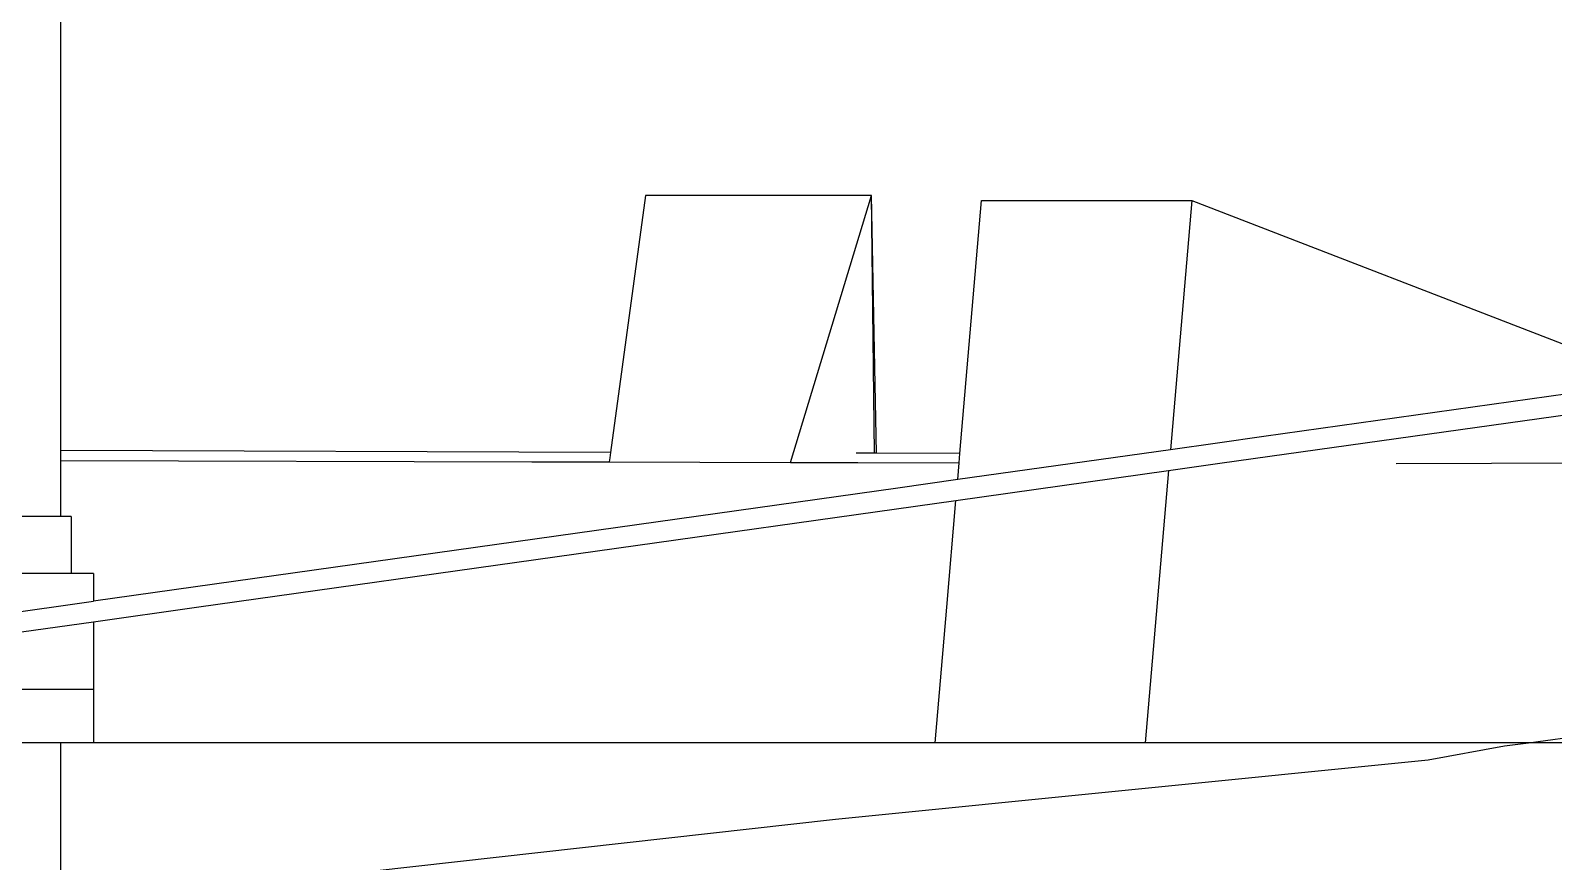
# Model space of a CAD drawing. Extents: x -101 to 101, y -14 to 18.
# Drawn here: x 8.59 to 16.09, y 5.98 to 10.07 of the extents above; entities that cross this region are included whole.
import ezdxf

# ---------------------------------------------------------------- set-up
doc = ezdxf.new("R2010")
doc.units = 0
doc.layers.get('0').update_dxf_attribs({"linetype": 'CONTINUOUS'})
doc.layers.add('SECTIONCUTEDGES', color=7, linetype='CONTINUOUS')

msp = doc.modelspace()

# ---------------------------------------------------------------- linework, layer by layer
for p, q in [((8.7437, 8.0008), (8.7437, 10.6955)), ((11.6223, 9.2564), (11.45, 7.9916)), ((12.7354, 9.2564), (11.6223, 9.2564)), ((12.3364, 7.9425), (12.7354, 9.2564)), ((12.7495, 7.9883), (12.7354, 9.2564)), ((12.7592, 7.9883), (12.7354, 9.2564)), ((13.1707, 7.9874), (13.2773, 9.232)), ((13.2773, 9.232), (14.3118, 9.232)), ((14.3118, 9.232), (14.2068, 8.0052)), ((14.3118, 9.232), (16.6124, 8.3433)), ((16.6124, 8.3433), (14.6678, 8.07)), ((14.6975, 7.9732), (16.804, 8.2693)), ((14.4391, 8.0379), (14.2068, 8.0052)), ((14.6678, 8.07), (14.4391, 8.0379)), ((11.45, 7.9916), (8.7437, 8.0008)), ((8.7437, 7.9525), (8.7437, 8.0008)), ((8.7437, 7.6762), (8.7437, 7.9525)), ((8.7437, 7.9525), (11.063, 7.9461)), ((11.4464, 7.9655), (11.4436, 7.945)), ((11.45, 7.9916), (11.4464, 7.9655)), ((12.7495, 7.9883), (12.66, 7.9885)), ((12.7592, 7.9883), (12.7495, 7.9883)), ((13.1707, 7.9874), (12.7592, 7.9883)), ((14.2068, 8.0052), (13.1597, 7.8581)), ((13.1667, 7.9402), (13.1707, 7.9874)), ((14.4497, 7.9384), (14.6975, 7.9732)), ((11.063, 7.9461), (11.4436, 7.945)), ((11.4436, 7.945), (12.3364, 7.9425)), ((12.3364, 7.9425), (12.6683, 7.9416)), ((12.6683, 7.9416), (13.1667, 7.9402)), ((13.1509, 7.7559), (14.198, 7.903)), ((13.1597, 7.8581), (13.1667, 7.9402)), ((14.198, 7.903), (14.0834, 6.5636)), ((14.198, 7.903), (14.4497, 7.9384)), ((15.3193, 7.9373), (17.6466, 7.9438)), ((12.8646, 7.8166), (8.9037, 7.26)), ((13.1597, 7.8581), (12.8646, 7.8166)), ((9.4109, 7.2303), (13.1509, 7.7559)), ((13.1059, 7.2305), (13.1509, 7.7559)), ((8.7437, 7.6762), (8.4437, 7.6762)), ((8.7937, 7.6762), (8.7437, 7.6762)), ((8.7937, 7.6762), (8.7937, 7.5615)), ((8.7937, 7.5615), (8.7937, 7.3955)), ((8.7937, 7.3955), (8.3937, 7.3955)), ((8.9037, 7.3955), (8.7937, 7.3955)), ((8.9037, 7.3955), (8.9037, 7.26)), ((8.2837, 7.1728), (8.9037, 7.26)), ((8.9037, 7.159), (9.4109, 7.2303)), ((13.0488, 6.5636), (13.1059, 7.2305)), ((8.2837, 7.0718), (8.9037, 7.159)), ((8.9037, 7.159), (8.9037, 6.8255)), ((8.9037, 6.8255), (8.2837, 6.8255)), ((8.9037, 6.8255), (8.9037, 6.5636))]:
    msp.add_line(p, q)
at = {"layer": 'SECTIONCUTEDGES'}
for p, q in [((15.9697, 6.5636), (20.9017, 7.2313)), ((8.7417, 6.5636), (8.2837, 6.5636)), ((8.7417, 6.5636), (8.7417, 5.7708)), ((8.9037, 6.5636), (8.7417, 6.5636)), ((13.0488, 6.5636), (8.9037, 6.5636)), ((14.0834, 6.5636), (13.0488, 6.5636)), ((14.5734, 6.5636), (14.0834, 6.5636)), ((15.9697, 6.5636), (14.5734, 6.5636)), ((15.4772, 6.4791), (15.8522, 6.5477)), ((15.8522, 6.5477), (15.9697, 6.5636)), ((16.258, 6.5636), (15.9697, 6.5636)), ((12.5582, 6.1875), (15.4772, 6.4791)), ((8.8252, 5.7708), (12.5582, 6.1875))]:
    msp.add_line(p, q, dxfattribs=at)

doc.saveas('drawing.dxf')
